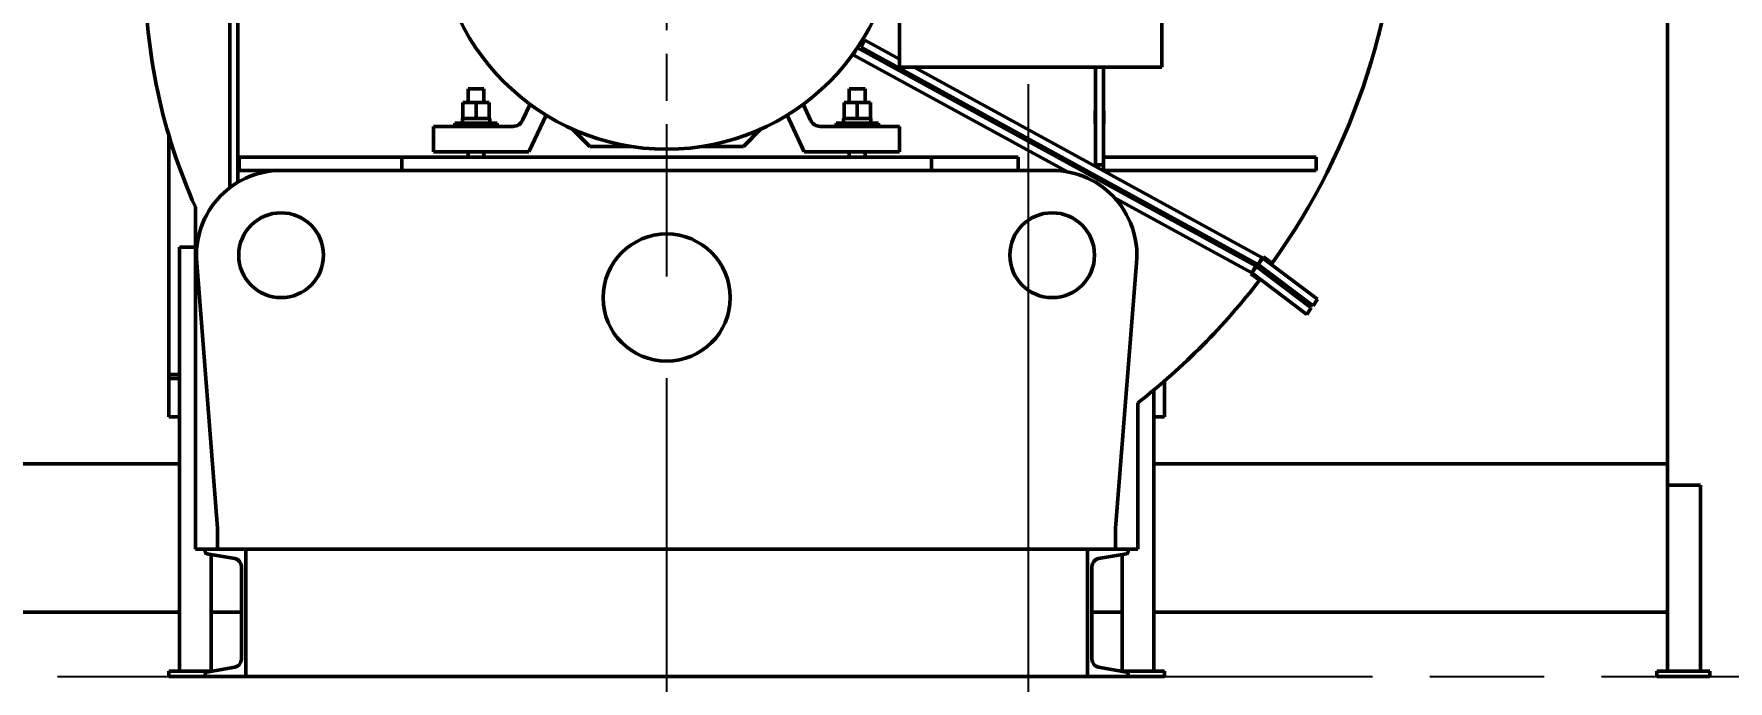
# Model space of a CAD drawing. Header units: inches. Extents: x 11 to 1621, y 11 to 1332.
# Drawn here: x 1398.1 to 1478.1, y 291.2 to 321.8 of the extents above; entities that cross this region are included whole.
import ezdxf

# ---------------------------------------------------------------- set-up
doc = ezdxf.new("R2010")
doc.units = ezdxf.units.IN
doc.header["$LTSCALE"] = 48
doc.header["$MEASUREMENT"] = 0
doc.linetypes.add('CHAIN', pattern=[0.7087, 0.4724, -0.0591, 0.1181, -0.0591])
doc.linetypes.add('DOUBLE_DASH_CHAIN', pattern=[1.2403, 0.6614, -0.0827, 0.1654, -0.0827, 0.1654, -0.0827])
for name, color, linetype, lineweight in [('Center Mark (ANSI)', 7, 'Continuous', 25), ('Dimension (ANSI)', 7, 'Continuous', 25), ('Visible (ANSI)', 7, 'Continuous', 50), ('Work Plane (ANSI)', 7, 'DOUBLE_DASH_CHAIN', 25)]:
    doc.layers.add(name, color=color, linetype=linetype, lineweight=lineweight)
doc.styles.add('Dimension Text', font='tahoma.ttf')
doc.dimstyles.new('ELC FT', dxfattribs={"dimscale": 48, "dimtxt": 0.12, "dimasz": 0.098425, "dimexe": 0.05, "dimexo": 0.1, "dimgap": 0.031496, "dimtad": 1, "dimdec": 5, "dimzin": 3, "dimdsep": 46, "dimlunit": 4, "dimtxsty": 'Dimension Text', "dimcen": 0.09, "dimdle": 0.5, "dimclrd": 5, "dimclre": 5, "dimclrt": 256, "dimadec": 1, "dimazin": 3, "dimtfac": 0.833333, "dimtofl": 0, "dimtmove": 0, "dimatfit": 3, "dimfxl": 0, "dimfrac": 2, "dimtolj": 1, "dimtzin": 0, "dimlwd": 25, "dimlwe": 25, "dimarcsym": 0})

# ---------------------------------------------------------------- blocks, each defined once
blk = doc.blocks.new('*D31')
at = {"layer": 'Defpoints', "color": 0, "linetype": 'Continuous', "transparency": 16777216}
for p in [(1403.697, 508.505), (1513.77, 508.505), (1479.309, 291.451)]:
    blk.add_point(p, dxfattribs=at)
at = {"layer": 'Dimension (ANSI)', "color": 5, "linetype": 'Continuous', "lineweight": 25, "transparency": 16777216}
for p, q in [((1408.497, 508.505), (1516.17, 508.505)), ((1513.77, 296.176), (1513.77, 503.781)), ((1484.109, 291.451), (1516.17, 291.451))]:
    blk.add_line(p, q, dxfattribs=at)
at = {"layer": 'Dimension (ANSI)', "color": 5, "linetype": 'Continuous', "transparency": 16777216}
for points in [[(1512.983, 503.781), (1514.558, 503.781), (1513.77, 508.505)], [(1512.983, 296.176), (1514.558, 296.176), (1513.77, 291.451)]]:
    blk.add_solid(points, dxfattribs=at)
at = {"layer": 'Dimension (ANSI)', "linetype": 'Continuous', "lineweight": 25, "transparency": 16777216, "insert": (1508.622, 399.978), "char_height": 5.76, "attachment_point": 5, "rotation": 90, "style": 'Dimension Text'}
blk.add_mtext('\\A1;18\'-1 1/16"', dxfattribs=at)
blk = doc.blocks.new('*D38')
at = {"layer": 'Defpoints', "color": 0, "linetype": 'Continuous', "transparency": 16777216}
for p in [(1428.009, 310.326), (1326.557, 286.951), (1428.009, 267.624)]:
    blk.add_point(p, dxfattribs=at)
at = {"layer": 'Dimension (ANSI)', "color": 5, "linetype": 'Continuous', "lineweight": 25, "transparency": 16777216}
for p, q in [((1428.009, 305.526), (1428.009, 265.224)), ((1326.557, 282.151), (1326.557, 265.224)), ((1331.281, 267.624), (1423.285, 267.624))]:
    blk.add_line(p, q, dxfattribs=at)
at = {"layer": 'Dimension (ANSI)', "color": 5, "linetype": 'Continuous', "transparency": 16777216}
for points in [[(1331.281, 268.411), (1331.281, 266.836), (1326.557, 267.624)], [(1423.285, 268.411), (1423.285, 266.836), (1428.009, 267.624)]]:
    blk.add_solid(points, dxfattribs=at)
at = {"layer": 'Dimension (ANSI)', "linetype": 'Continuous', "lineweight": 25, "transparency": 16777216, "insert": (1377.283, 272.772), "char_height": 5.76, "attachment_point": 5, "style": 'Dimension Text'}
blk.add_mtext('\\A1;8\'-5 7/16"', dxfattribs=at)
blk = doc.blocks.new('*D39')
at = {"layer": 'Defpoints', "color": 0, "linetype": 'Continuous', "transparency": 16777216}
for p in [(1445.072, 324.19), (1247.197, 313.63), (1445.072, 253.693)]:
    blk.add_point(p, dxfattribs=at)
at = {"layer": 'Dimension (ANSI)', "color": 5, "linetype": 'Continuous', "lineweight": 25, "transparency": 16777216}
for p, q in [((1445.072, 319.39), (1445.072, 251.293)), ((1247.197, 308.83), (1247.197, 251.293)), ((1251.921, 253.693), (1440.348, 253.693))]:
    blk.add_line(p, q, dxfattribs=at)
at = {"layer": 'Dimension (ANSI)', "color": 5, "linetype": 'Continuous', "transparency": 16777216}
for points in [[(1251.921, 254.48), (1251.921, 252.905), (1247.197, 253.693)], [(1440.348, 254.48), (1440.348, 252.905), (1445.072, 253.693)]]:
    blk.add_solid(points, dxfattribs=at)
at = {"layer": 'Dimension (ANSI)', "linetype": 'Continuous', "lineweight": 25, "transparency": 16777216, "insert": (1346.134, 258.841), "char_height": 5.76, "attachment_point": 5, "style": 'Dimension Text'}
blk.add_mtext('\\A1;16\'-5 7/8"', dxfattribs=at)
blk = doc.blocks.new('*D52')
at = {"layer": 'Defpoints', "color": 0, "linetype": 'Continuous', "transparency": 16777216}
for p in [(1341.759, 369.201), (1496.725, 369.201), (1479.309, 291.451)]:
    blk.add_point(p, dxfattribs=at)
at = {"layer": 'Dimension (ANSI)', "color": 5, "linetype": 'Continuous', "lineweight": 25, "transparency": 16777216}
for p, q in [((1346.559, 369.201), (1499.125, 369.201)), ((1496.725, 364.477), (1496.725, 348.077)), ((1496.725, 296.176), (1496.725, 312.575)), ((1484.109, 291.451), (1499.125, 291.451))]:
    blk.add_line(p, q, dxfattribs=at)
at = {"layer": 'Dimension (ANSI)', "color": 5, "linetype": 'Continuous', "transparency": 16777216}
for points in [[(1495.938, 364.477), (1497.512, 364.477), (1496.725, 369.201)], [(1495.938, 296.176), (1497.512, 296.176), (1496.725, 291.451)]]:
    blk.add_solid(points, dxfattribs=at)
at = {"layer": 'Dimension (ANSI)', "linetype": 'Continuous', "lineweight": 25, "transparency": 16777216, "insert": (1496.725, 330.326), "char_height": 5.76, "attachment_point": 5, "rotation": 90, "style": 'Dimension Text'}
blk.add_mtext('\\A1;\\fTahoma|b0|i0;6\'-5 3/4"\\P\\fTahoma|b0|i0;GRATING', dxfattribs=at)
blk = doc.blocks.new('*D57')
at = {"layer": 'Defpoints', "color": 0, "linetype": 'Continuous', "transparency": 16777216}
for p in [(1360.381, 747.451), (1479.309, 291.451), (1540.013, 291.451)]:
    blk.add_point(p, dxfattribs=at)
at = {"layer": 'Dimension (ANSI)', "color": 5, "linetype": 'Continuous', "lineweight": 25, "transparency": 16777216}
for p, q in [((1365.181, 747.451), (1542.413, 747.451)), ((1540.013, 742.727), (1540.013, 296.176)), ((1484.109, 291.451), (1542.413, 291.451))]:
    blk.add_line(p, q, dxfattribs=at)
at = {"layer": 'Dimension (ANSI)', "color": 5, "linetype": 'Continuous', "transparency": 16777216}
for points in [[(1539.226, 742.727), (1540.8, 742.727), (1540.013, 747.451)], [(1539.226, 296.176), (1540.8, 296.176), (1540.013, 291.451)]]:
    blk.add_solid(points, dxfattribs=at)
at = {"layer": 'Dimension (ANSI)', "linetype": 'Continuous', "lineweight": 25, "transparency": 16777216, "insert": (1535.49, 519.451), "char_height": 5.76, "attachment_point": 5, "rotation": 90, "style": 'Dimension Text'}
blk.add_mtext('\\A1;\\fTahoma|b0|i0;38\'-0" TOP OF GRATING', dxfattribs=at)

msp = doc.modelspace()

# ---------------------------------------------------------------- linework, layer by layer
at = {"layer": 'Center Mark (ANSI)', "linetype": 'CHAIN', "ltscale": 0.390504}
msp.add_line((1428.009479, 344.076101), (1428.009479, 310.326101), dxfattribs=at)
at = {"layer": 'Visible (ANSI)'}
for p, q in [((1475.259479, 301.482351), (1475.259479, 360.419851)), ((1439.009479, 320.201101), (1439.009479, 334.201101)), ((1451.384479, 320.201101), (1451.384479, 334.201101)), ((1407.384479, 314.508803), (1407.384479, 332.138601)), ((1407.759479, 314.762107), (1407.759479, 332.138601)), ((1436.925536, 320.97458), (1436.81894, 320.779694)), ((1436.81894, 320.779694), (1446.898099, 315.266748)), ((1455.811887, 310.818649), (1437.012626, 321.101185)), ((1437.367295, 321.477099), (1437.187343, 321.148097)), ((1437.187343, 321.148097), (1455.935858, 310.893317)), ((1439.009479, 320.578882), (1437.367295, 321.477099)), ((1439.009479, 320.201101), (1439.509479, 320.201101)), ((1451.384479, 320.201101), (1439.509479, 320.201101)), ((1456.11581, 311.222319), (1439.700165, 320.201101)), ((1448.259479, 320.201101), (1448.259479, 315.581956)), ((1448.634479, 315.581956), (1448.634479, 320.201101)), ((1419.384479, 319.178101), (1418.634479, 319.178101)), ((1418.634479, 318.533101), (1418.634479, 319.178101)), ((1419.384479, 318.533101), (1419.384479, 319.178101)), ((1437.384479, 319.178101), (1436.634479, 319.178101)), ((1436.634479, 318.533101), (1436.634479, 319.178101)), ((1437.384479, 318.533101), (1437.384479, 319.178101)), ((1419.009479, 318.533101), (1418.384479, 318.533101)), ((1418.384479, 317.775101), (1418.384479, 318.533101)), ((1419.634479, 318.533101), (1419.009479, 318.533101)), ((1419.009479, 317.775101), (1419.009479, 318.533101)), ((1419.634479, 317.775101), (1419.634479, 318.533101)), ((1421.562064, 318.44345), (1421.210627, 317.689792)), ((1434.456895, 318.44345), (1434.808332, 317.689792)), ((1437.009479, 318.533101), (1436.384479, 318.533101)), ((1436.384479, 317.775101), (1436.384479, 318.533101)), ((1437.634479, 318.533101), (1437.009479, 318.533101)), ((1437.009479, 317.775101), (1437.009479, 318.533101)), ((1437.634479, 317.775101), (1437.634479, 318.533101)), ((1418.364168, 317.775101), (1418.384479, 317.775101)), ((1418.364168, 317.549101), (1418.364168, 317.775101)), ((1418.557216, 317.775101), (1418.384479, 317.775101)), ((1418.557216, 317.775101), (1418.836743, 317.775101)), ((1419.009479, 317.775101), (1418.836743, 317.775101)), ((1419.182216, 317.775101), (1419.009479, 317.775101)), ((1419.182216, 317.775101), (1419.461743, 317.775101)), ((1419.634479, 317.775101), (1419.461743, 317.775101)), ((1419.634479, 317.775101), (1419.654979, 317.775101)), ((1419.654979, 317.549101), (1419.654979, 317.775101)), ((1421.509479, 316.201101), (1422.317772, 317.934489)), ((1434.509479, 316.201101), (1433.701187, 317.934489)), ((1436.364168, 317.775101), (1436.384479, 317.775101)), ((1436.364168, 317.549101), (1436.364168, 317.775101)), ((1436.557216, 317.775101), (1436.384479, 317.775101)), ((1436.557216, 317.775101), (1436.836743, 317.775101)), ((1437.009479, 317.775101), (1436.836743, 317.775101)), ((1437.182216, 317.775101), (1437.009479, 317.775101)), ((1437.182216, 317.775101), (1437.461743, 317.775101)), ((1437.634479, 317.775101), (1437.461743, 317.775101)), ((1437.634479, 317.775101), (1437.654979, 317.775101)), ((1437.654979, 317.549101), (1437.654979, 317.775101)), ((1448.259479, 318.144437), (1448.24385, 318.144437)), ((1448.24385, 318.144437), (1448.24385, 317.519476)), ((1448.650109, 318.144437), (1448.634479, 318.144437)), ((1448.650109, 317.519476), (1448.650109, 318.144437)), ((1404.509479, 316.970278), (1404.509479, 305.701101)), ((1420.757473, 317.401101), (1417.009479, 317.401101)), ((1417.009479, 317.401101), (1417.009479, 316.201101)), ((1418.009479, 317.549101), (1420.009479, 317.549101)), ((1418.009479, 317.549101), (1418.009479, 317.401101)), ((1420.009479, 317.549101), (1420.009479, 317.401101)), ((1423.556119, 317.27975), (1424.384768, 316.451101)), ((1431.634191, 316.451101), (1432.46284, 317.27975)), ((1435.261486, 317.401101), (1439.009479, 317.401101)), ((1436.009479, 317.549101), (1438.009479, 317.549101)), ((1436.009479, 317.549101), (1436.009479, 317.401101)), ((1438.009479, 317.549101), (1438.009479, 317.401101)), ((1439.009479, 317.401101), (1439.009479, 316.201101)), ((1448.24385, 317.519476), (1448.259479, 317.519476)), ((1448.634479, 317.519476), (1448.650109, 317.519476)), ((1417.009479, 316.201101), (1421.509479, 316.201101)), ((1418.634479, 315.951101), (1418.634479, 316.201101)), ((1419.384479, 315.951101), (1419.384479, 316.201101)), ((1424.384768, 316.451101), (1426.365361, 316.451101)), ((1429.653598, 316.451101), (1431.634191, 316.451101)), ((1439.009479, 316.201101), (1434.509479, 316.201101)), ((1436.634479, 315.951101), (1436.634479, 316.201101)), ((1437.384479, 315.951101), (1437.384479, 316.201101)), ((1407.821979, 315.951101), (1415.509479, 315.951101)), ((1407.821979, 315.326101), (1407.821979, 315.951101)), ((1407.821979, 315.326101), (1409.807372, 315.326101)), ((1415.509479, 315.326101), (1409.807372, 315.326101)), ((1415.509479, 315.951101), (1440.509479, 315.951101)), ((1415.509479, 315.326101), (1415.509479, 315.951101)), ((1415.509479, 315.326101), (1440.509479, 315.326101)), ((1440.509479, 315.951101), (1444.604975, 315.951101)), ((1440.509479, 315.326101), (1440.509479, 315.951101)), ((1446.211587, 315.326101), (1440.509479, 315.326101)), ((1444.604975, 315.326101), (1444.604975, 315.951101)), ((1448.259479, 315.581956), (1448.634479, 315.581956)), ((1458.678612, 315.951101), (1448.634479, 315.951101)), ((1448.634479, 315.951101), (1448.634479, 315.326101)), ((1448.634479, 315.326101), (1458.678612, 315.326101)), ((1458.678612, 315.326101), (1458.678612, 315.951101)), ((1405.759479, 313.601411), (1405.759479, 297.451101)), ((1449.159363, 314.029916), (1455.631934, 310.489647)), ((1405.009479, 311.701101), (1405.009479, 291.701101)), ((1405.759479, 311.701101), (1405.009479, 311.701101)), ((1456.198966, 311.241755), (1455.860087, 310.792875)), ((1456.161039, 311.191516), (1455.935403, 310.892638)), ((1455.935858, 310.893317), (1456.11581, 311.222319)), ((1456.161038, 311.191516), (1456.161039, 311.191516)), ((1458.739207, 309.245144), (1456.161039, 311.191516)), ((1456.591103, 310.945714), (1456.191943, 311.247058)), ((1405.848425, 310.754488), (1406.810968, 298.451101)), ((1450.170534, 310.754488), (1449.207991, 298.451101)), ((1455.595674, 310.444323), (1455.994738, 310.143053)), ((1455.631392, 310.489944), (1455.596487, 310.443709)), ((1455.631934, 310.489647), (1455.811887, 310.818649)), ((1455.634451, 310.493997), (1455.633951, 310.493334)), ((1455.860087, 310.792875), (1455.634451, 310.493997)), ((1455.634451, 310.493997), (1458.228283, 308.5358)), ((1458.438256, 308.846503), (1455.860087, 310.792875)), ((1455.935403, 310.892638), (1458.529235, 308.93444)), ((1458.228283, 308.5358), (1458.438256, 308.846503)), ((1458.529235, 308.93444), (1458.739207, 309.245144)), ((1404.509479, 305.638601), (1404.509479, 305.701101)), ((1404.509479, 305.701101), (1405.009479, 305.701101)), ((1404.509479, 305.513601), (1404.509479, 305.638601)), ((1404.509479, 305.513601), (1404.509479, 305.388601)), ((1404.509479, 305.513601), (1405.009479, 305.513601)), ((1404.509479, 303.826101), (1404.509479, 305.388601)), ((1451.009479, 304.967205), (1451.009479, 291.701101)), ((1451.509479, 305.388601), (1451.509479, 305.390288)), ((1451.509479, 305.388601), (1451.509479, 303.826101)), ((1450.259479, 297.451101), (1450.259479, 304.364307)), ((1404.509479, 303.701101), (1404.509479, 303.826101)), ((1404.509479, 303.701101), (1405.009479, 303.701101)), ((1451.009479, 303.701101), (1451.509479, 303.701101)), ((1451.509479, 303.826101), (1451.509479, 303.701101)), ((1388.071979, 301.482351), (1405.009479, 301.482351)), ((1451.009479, 301.482351), (1475.259479, 301.482351)), ((1475.259479, 295.052118), (1475.259479, 301.482351)), ((1475.259479, 300.482351), (1476.821979, 300.482351)), ((1476.821979, 300.482351), (1476.821979, 291.701101)), ((1406.810968, 297.451101), (1406.810968, 298.451101)), ((1449.207991, 297.451101), (1449.207991, 298.451101)), ((1405.759479, 297.451101), (1406.214479, 297.451101)), ((1408.134479, 297.451101), (1406.214479, 297.451101)), ((1406.214479, 297.451101), (1406.214479, 297.351101)), ((1406.305378, 297.242772), (1407.620466, 297.010887)), ((1406.509479, 297.206784), (1406.509479, 291.701101)), ((1408.134479, 291.451101), (1408.134479, 297.451101)), ((1408.134479, 297.451101), (1408.134479, 297.351101)), ((1447.884479, 297.451101), (1408.134479, 297.451101)), ((1447.884479, 297.351101), (1447.884479, 297.451101)), ((1447.884479, 297.451101), (1449.804479, 297.451101)), ((1447.884479, 291.451101), (1447.884479, 297.451101)), ((1449.713581, 297.242772), (1448.398493, 297.010887)), ((1449.509479, 297.206784), (1449.509479, 291.701101)), ((1449.804479, 297.451101), (1450.259479, 297.451101)), ((1449.804479, 297.451101), (1449.804479, 297.351101)), ((1407.934479, 296.63666), (1407.934479, 292.265542)), ((1448.084479, 296.63666), (1448.084479, 292.265542)), ((1405.009479, 294.482351), (1388.071979, 294.482351)), ((1407.934479, 294.482351), (1406.509479, 294.482351)), ((1449.509479, 294.482351), (1448.084479, 294.482351)), ((1475.259479, 294.482351), (1451.009479, 294.482351)), ((1475.259479, 291.701101), (1475.259479, 295.052118)), ((1404.509479, 291.701101), (1406.541707, 291.701101)), ((1404.509479, 291.451101), (1404.509479, 291.701101)), ((1406.214479, 291.451101), (1404.509479, 291.451101)), ((1406.214479, 291.551101), (1406.214479, 291.451101)), ((1406.214479, 291.451101), (1408.134479, 291.451101)), ((1407.620466, 291.891315), (1406.305378, 291.65943)), ((1408.134479, 291.551101), (1408.134479, 291.451101)), ((1447.884479, 291.451101), (1408.134479, 291.451101)), ((1447.884479, 291.451101), (1447.884479, 291.551101)), ((1449.804479, 291.451101), (1447.884479, 291.451101)), ((1448.398493, 291.891315), (1449.713581, 291.65943)), ((1451.509479, 291.701101), (1449.477252, 291.701101)), ((1449.804479, 291.551101), (1449.804479, 291.451101)), ((1449.804479, 291.451101), (1451.509479, 291.451101)), ((1451.509479, 291.451101), (1451.509479, 291.701101)), ((1474.759479, 291.701101), (1477.259479, 291.701101)), ((1474.759479, 291.451101), (1474.759479, 291.701101)), ((1474.759479, 291.451101), (1477.259479, 291.451101)), ((1477.259479, 291.451101), (1477.259479, 291.701101))]:
    msp.add_line(p, q, dxfattribs=at)
for centre, radius in [((1428.009479, 327.201101), 10.875), ((1409.807372, 311.326101), 2), ((1446.211587, 311.326101), 2), ((1428.009479, 309.326101), 3)]:
    msp.add_circle(centre, radius, dxfattribs=at)
for centre, radius, start, end in [((1430.509479, 329.701101), 32.125, 324.27995652, 0), ((1430.509479, 324.701101), 27.125, 180, 204.15491477), ((1461.558161, 321.788387), 0.1, 312.69520963, 346.86499916), ((1420.757473, 317.901101), 0.5, 270, 335), ((1435.261486, 317.901101), 0.5, 205, 270), ((1409.807372, 311.326101), 4, 90, 188.21588056), ((1446.211587, 311.326101), 4, 351.78411944, 90), ((1430.509479, 329.701101), 31.625, 323.52922271, 324.30099839), ((1430.509479, 329.701101), 31.625, 322.4892718, 322.59406691), ((1430.509479, 329.701101), 31.625, 322.60879901, 323.50946021), ((1430.509479, 329.701101), 32.125, 307.93637175, 322.49643197), ((1406.324479, 297.351101), 0.11, 180, 260), ((1407.554479, 296.63666), 0.38, 0, 80), ((1448.464479, 296.63666), 0.38, 100, 180), ((1449.694479, 297.351101), 0.11, 280, 0), ((1407.554479, 292.265542), 0.38, 280, 0), ((1448.464479, 292.265542), 0.38, 180, 260), ((1406.324479, 291.551101), 0.11, 100, 180), ((1449.694479, 291.551101), 0.11, 0, 80)]:
    msp.add_arc(centre, radius, start, end, dxfattribs=at)
at = {"layer": 'Work Plane (ANSI)', "linetype": 'CHAIN', "ltscale": 0.952448}
msp.add_line((1018.545281, 291.451101), (1479.309314, 291.451101), dxfattribs=at)

# ---------------------------------------------------------------- dimensions: what is measured, and where the dimension line sits
at = {"layer": 'Dimension (ANSI)', "color": 5, "linetype": 'Continuous', "lineweight": 25, "true_color": 0x0000ff}
for base, p1, p2, angle, text, override, picture, middle in [((1540.012937, 291.451101), (1360.380638, 747.451101), (1479.309314, 291.451101), 90, '\\fTahoma|b0|i0;<> TOP OF GRATING', {"dimgap": 0.031496, "dimdec": 5, "dimlfac": 1, "dimtol": 0, "dimlim": 0, "dimtp": 0, "dimtm": 0, "dimtdec": 2, "dimatfit": 1}, '*D57', (1540.012937, 519.451101)), ((1496.724989, 369.201101), (1479.309314, 291.451101), (1341.759479, 369.201101), 270, '\\fTahoma|b0|i0;<>\\P\\fTahoma|b0|i0;GRATING', {"dimgap": 0.031496, "dimtad": 0, "dimdec": 5, "dimlfac": 1, "dimtol": 0, "dimlim": 0, "dimtp": 0, "dimtm": 0, "dimtdec": 2, "dimatfit": 1, "dimtvp": 0}, '*D52', (1496.724989, 330.326101))]:
    dim = msp.add_linear_dim(base=base, p1=p1, p2=p2, angle=angle, text=text, dimstyle='ELC FT', override=override, dxfattribs=at)
    dim.commit()
    dim.dimension.update_dxf_attribs({"geometry": picture, "text_midpoint": middle, "dimtype": 160})
for base, p1, p2, angle, picture, middle in [((1513.770119, 508.50523), (1479.309314, 291.451101), (1403.696979, 508.50523), 270, '*D31', (1513.770119, 399.978166)), ((1445.071979, 253.692735), (1247.196979, 313.630235), (1445.071979, 324.190163), 180, '*D39', (1346.134479, 253.692735)), ((1428.009479, 267.623765), (1326.556979, 286.951101), (1428.009479, 310.326101), 180, '*D38', (1377.283229, 267.623765))]:
    dim = msp.add_linear_dim(base=base, p1=p1, p2=p2, angle=angle, dimstyle='ELC FT', override={"dimgap": 0.031496, "dimdec": 5, "dimlfac": 1, "dimtol": 0, "dimlim": 0, "dimtp": 0, "dimtm": 0, "dimtdec": 2, "dimatfit": 1}, dxfattribs=at)
    dim.commit()
    dim.dimension.update_dxf_attribs({"geometry": picture, "text_midpoint": middle, "dimtype": 160})

doc.saveas('drawing.dxf')
